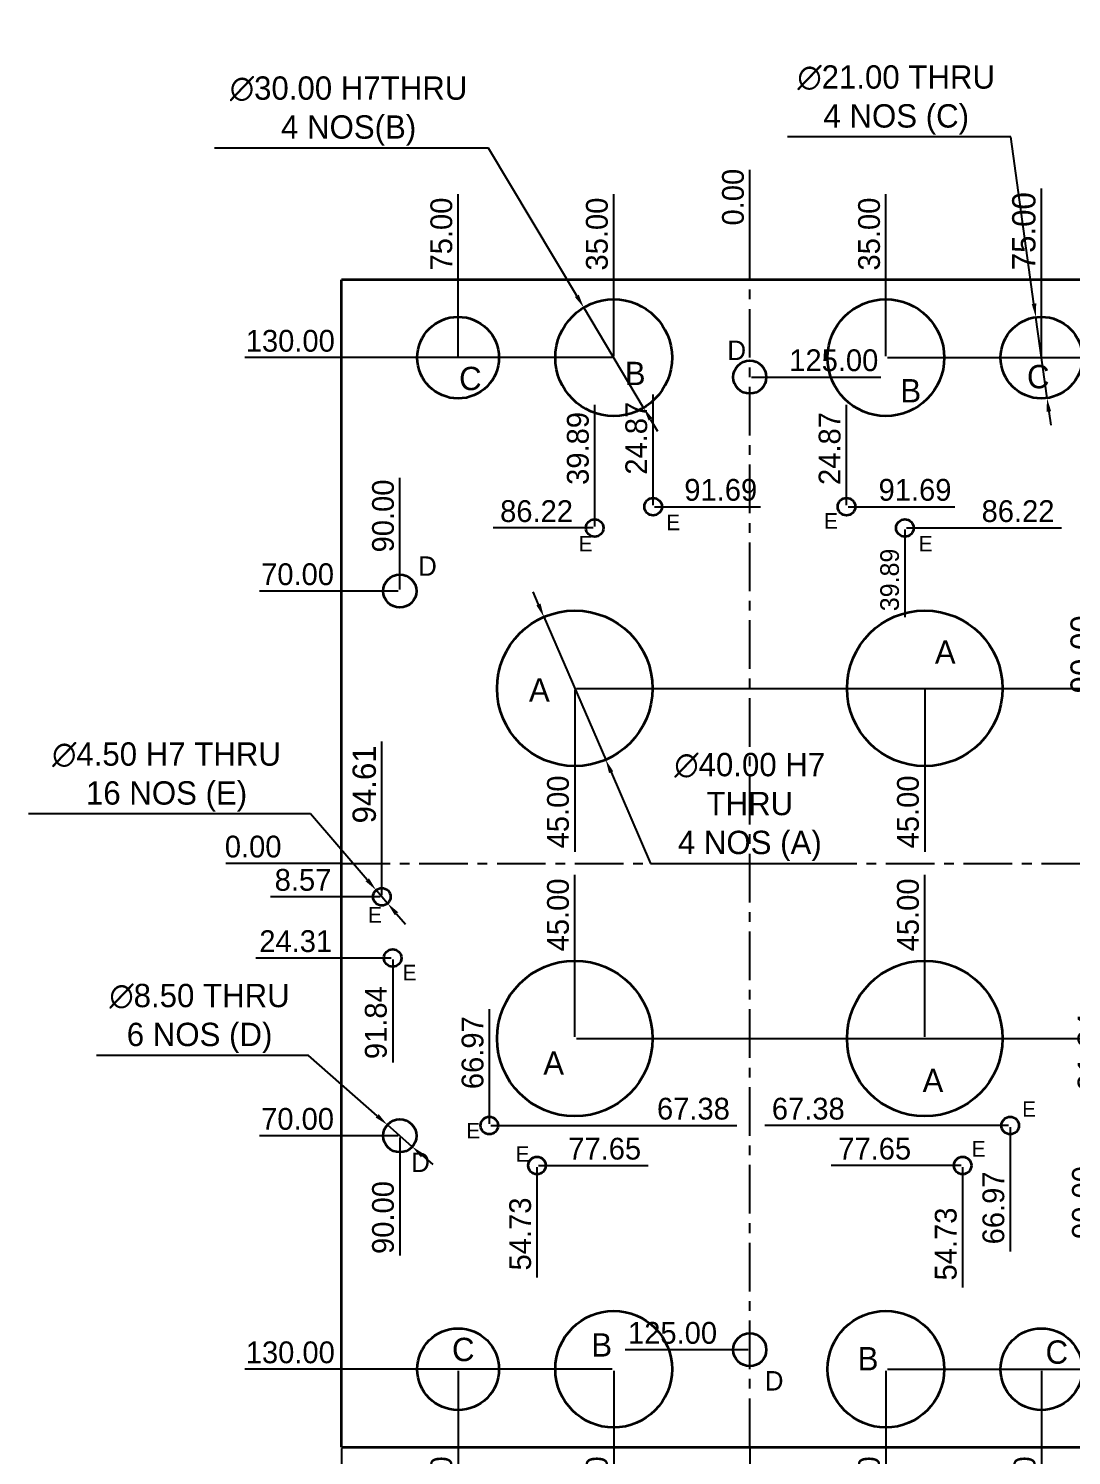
# Model space of a CAD drawing. Extents: x 0 to 1189, y 0 to 841.
# Drawn here: x 784.3 to 1052.5, y 282.5 to 649.3 of the extents above; entities that cross this region are included whole.
import ezdxf

# ---------------------------------------------------------------- set-up
doc = ezdxf.new("R2010")
doc.units = 0
doc.linetypes.add('CENTER', pattern=[2, 1.25, -0.25, 0.25, -0.25])
doc.layers.add('LEVEL0', color=7, linetype='Continuous')
doc.dimstyles.new('4', dxfattribs={"dimtxt": 6, "dimasz": 3.5, "dimexe": 1, "dimexo": 0.4, "dimgap": 1.5, "dimtad": 1, "dimtoh": 1, "dimzin": 0, "dimdsep": 46, "dimtxsty": 'Standard', "dimcen": 0, "dimclrd": 5, "dimclre": 5, "dimclrt": 240, "dimadec": 0, "dimazin": 0, "dimtfac": 1, "dimtmove": 0, "dimatfit": 0, "dimfxl": 1, "dimtolj": 1, "dimtzin": 0, "dimarcsym": 2})
doc.dimstyles.new('5.6', dxfattribs={"dimtxt": 5.6, "dimasz": 3.5, "dimexe": 1, "dimexo": 0.4, "dimgap": 1.5, "dimtad": 1, "dimtoh": 1, "dimzin": 0, "dimdsep": 46, "dimtxsty": 'Standard', "dimcen": 0, "dimclrd": 5, "dimclre": 5, "dimclrt": 240, "dimadec": 0, "dimazin": 0, "dimtfac": 1, "dimtmove": 0, "dimatfit": 0, "dimfxl": 1, "dimtolj": 1, "dimtzin": 0, "dimarcsym": 1})

# ---------------------------------------------------------------- blocks, each defined once
blk = doc.blocks.new('*D116')
at = {"color": 5, "lineweight": -2, "transparency": 16777216}
blk.add_line((1075.2, 434.67), (1101.06, 434.67), dxfattribs=at)
at = {"layer": 'Defpoints', "color": 0, "transparency": 16777216}
for p in [(969.8, 434.67), (1074.8, 434.67), (1085.56, 434.67)]:
    blk.add_point(p, dxfattribs=at)
at = {"color": 240, "transparency": 16777216, "insert": (1094.06, 438.97), "char_height": 5.6, "attachment_point": 5}
blk.add_mtext('\\A1;0.00', dxfattribs=at)
blk = doc.blocks.new('*D117')
at = {"color": 5, "lineweight": -2, "transparency": 16777216}
blk.add_line((864.4, 434.67), (835.08, 434.67), dxfattribs=at)
at = {"layer": 'Defpoints', "color": 0, "transparency": 16777216}
for p in [(850.58, 434.67), (864.8, 434.67), (969.8, 434.67)]:
    blk.add_point(p, dxfattribs=at)
at = {"color": 240, "transparency": 16777216, "insert": (842.08, 438.97), "char_height": 5.6, "attachment_point": 5}
blk.add_mtext('\\A1;0.00', dxfattribs=at)
blk = doc.blocks.new('*D118')
at = {"color": 5, "lineweight": -2, "transparency": 16777216}
blk.add_line((969.8, 585.07), (969.8, 612.93), dxfattribs=at)
at = {"layer": 'Defpoints', "color": 0, "transparency": 16777216}
for p in [(969.8, 597.43), (969.8, 584.67), (969.8, 434.67)]:
    blk.add_point(p, dxfattribs=at)
at = {"color": 240, "transparency": 16777216, "insert": (965.5, 605.93), "char_height": 5.6, "attachment_point": 5, "rotation": 90}
blk.add_mtext('\\A1;0.00', dxfattribs=at)
blk = doc.blocks.new('*D119')
at = {"color": 5, "lineweight": -2, "transparency": 16777216}
blk.add_line((969.8, 284.27), (969.8, 265.57), dxfattribs=at)
at = {"layer": 'Defpoints', "color": 0, "transparency": 16777216}
for p in [(969.8, 434.67), (969.8, 284.67), (969.8, 281.07)]:
    blk.add_point(p, dxfattribs=at)
at = {"color": 240, "transparency": 16777216, "insert": (965.5, 272.57), "char_height": 5.6, "attachment_point": 5, "rotation": 90}
blk.add_mtext('\\A1;0.00', dxfattribs=at)
blk = doc.blocks.new('*D120')
at = {"color": 5, "lineweight": -2, "transparency": 16777216}
blk.add_line((1005.2, 304.67), (1099.63, 304.67), dxfattribs=at)
at = {"layer": 'Defpoints', "color": 0, "transparency": 16777216}
for p in [(969.8, 434.67), (1004.8, 304.67), (1074.8, 304.67)]:
    blk.add_point(p, dxfattribs=at)
at = {"color": 240, "transparency": 16777216, "insert": (1087.96, 308.97), "char_height": 5.6, "attachment_point": 5}
blk.add_mtext('\\A1;130.00', dxfattribs=at)
blk = doc.blocks.new('*D121')
at = {"color": 5, "lineweight": -2, "transparency": 16777216}
blk.add_line((1004.8, 304.27), (1004.8, 262.64), dxfattribs=at)
at = {"layer": 'Defpoints', "color": 0, "transparency": 16777216}
for p in [(969.8, 434.67), (1004.8, 304.67), (1004.8, 284.67)]:
    blk.add_point(p, dxfattribs=at)
at = {"color": 240, "transparency": 16777216, "insert": (1000.5, 272.91), "char_height": 5.6, "attachment_point": 5, "rotation": 90}
blk.add_mtext('\\A1;35.00', dxfattribs=at)
blk = doc.blocks.new('*D122')
at = {"color": 5, "lineweight": -2, "transparency": 16777216}
blk.add_line((1044.8, 304.27), (1044.8, 262.64), dxfattribs=at)
at = {"layer": 'Defpoints', "color": 0, "transparency": 16777216}
for p in [(969.8, 434.67), (1044.8, 304.67), (1044.8, 284.67)]:
    blk.add_point(p, dxfattribs=at)
at = {"color": 240, "transparency": 16777216, "insert": (1040.5, 272.91), "char_height": 5.6, "attachment_point": 5, "rotation": 90}
blk.add_mtext('\\A1;75.00', dxfattribs=at)
blk = doc.blocks.new('*D123')
at = {"color": 5, "lineweight": -2, "transparency": 16777216}
blk.add_line((934.8, 304.27), (934.8, 262.64), dxfattribs=at)
at = {"layer": 'Defpoints', "color": 0, "transparency": 16777216}
for p in [(969.8, 434.67), (934.8, 304.67), (934.8, 284.67)]:
    blk.add_point(p, dxfattribs=at)
at = {"color": 240, "transparency": 16777216, "insert": (930.5, 272.91), "char_height": 5.6, "attachment_point": 5, "rotation": 90}
blk.add_mtext('\\A1;35.00', dxfattribs=at)
blk = doc.blocks.new('*D124')
at = {"color": 5, "lineweight": -2, "transparency": 16777216}
blk.add_line((894.8, 304.27), (894.8, 262.64), dxfattribs=at)
at = {"layer": 'Defpoints', "color": 0, "transparency": 16777216}
for p in [(969.8, 434.67), (894.8, 304.67), (894.8, 284.67)]:
    blk.add_point(p, dxfattribs=at)
at = {"color": 240, "transparency": 16777216, "insert": (890.5, 272.91), "char_height": 5.6, "attachment_point": 5, "rotation": 90}
blk.add_mtext('\\A1;75.00', dxfattribs=at)
blk = doc.blocks.new('*D125')
at = {"color": 5, "lineweight": -2, "transparency": 16777216}
blk.add_line((934.4, 304.67), (839.96, 304.67), dxfattribs=at)
at = {"layer": 'Defpoints', "color": 0, "transparency": 16777216}
for p in [(969.8, 434.67), (864.8, 304.67), (934.8, 304.67)]:
    blk.add_point(p, dxfattribs=at)
at = {"color": 240, "transparency": 16777216, "insert": (851.63, 308.97), "char_height": 5.6, "attachment_point": 5}
blk.add_mtext('\\A1;130.00', dxfattribs=at)
blk = doc.blocks.new('*D126')
at = {"color": 5, "lineweight": -2, "transparency": 16777216}
blk.add_line((879.4, 364.67), (843.7, 364.67), dxfattribs=at)
at = {"layer": 'Defpoints', "color": 0, "transparency": 16777216}
for p in [(969.8, 434.67), (864.8, 364.67), (879.8, 364.67)]:
    blk.add_point(p, dxfattribs=at)
at = {"color": 240, "transparency": 16777216, "insert": (853.5, 368.97), "char_height": 5.6, "attachment_point": 5}
blk.add_mtext('\\A1;70.00', dxfattribs=at)
blk = doc.blocks.new('*D127')
at = {"color": 5, "lineweight": -2, "transparency": 16777216}
blk.add_line((902.83, 367.7), (902.83, 397.23), dxfattribs=at)
at = {"layer": 'Defpoints', "color": 0, "transparency": 16777216}
for p in [(969.8, 434.67), (902.83, 373.33), (902.83, 367.3)]:
    blk.add_point(p, dxfattribs=at)
at = {"color": 240, "transparency": 16777216, "insert": (898.53, 386.03), "char_height": 5.6, "attachment_point": 5, "rotation": 90}
blk.add_mtext('\\A1;66.97', dxfattribs=at)
blk = doc.blocks.new('*D128')
at = {"color": 5, "lineweight": -2, "transparency": 16777216}
blk.add_line((924.8, 390.07), (924.8, 431.71), dxfattribs=at)
at = {"layer": 'Defpoints', "color": 0, "transparency": 16777216}
for p in [(969.8, 434.67), (924.8, 409.67), (924.8, 389.67)]:
    blk.add_point(p, dxfattribs=at)
at = {"color": 240, "transparency": 16777216, "insert": (920.5, 421.44), "char_height": 5.6, "attachment_point": 5, "rotation": 90}
blk.add_mtext('\\A1;45.00', dxfattribs=at)
blk = doc.blocks.new('*D129')
at = {"color": 5, "lineweight": -2, "transparency": 16777216}
blk.add_line((925.2, 389.67), (1096.83, 389.67), dxfattribs=at)
at = {"layer": 'Defpoints', "color": 0, "transparency": 16777216}
for p in [(969.8, 434.67), (924.8, 389.67), (1074.8, 389.67)]:
    blk.add_point(p, dxfattribs=at)
at = {"color": 240, "transparency": 16777216, "insert": (1086.56, 393.97), "char_height": 5.6, "attachment_point": 5}
blk.add_mtext('\\A1;45.00', dxfattribs=at)
blk = doc.blocks.new('*D130')
at = {"color": 5, "lineweight": -2, "transparency": 16777216}
blk.add_line((1014.8, 390.07), (1014.8, 431.71), dxfattribs=at)
at = {"layer": 'Defpoints', "color": 0, "transparency": 16777216}
for p in [(969.8, 434.67), (1014.8, 409.67), (1014.8, 389.67)]:
    blk.add_point(p, dxfattribs=at)
at = {"color": 240, "transparency": 16777216, "insert": (1010.5, 421.44), "char_height": 5.6, "attachment_point": 5, "rotation": 90}
blk.add_mtext('\\A1;45.00', dxfattribs=at)
blk = doc.blocks.new('*D131')
at = {"color": 5, "lineweight": -2, "transparency": 16777216}
blk.add_line((925.2, 479.67), (1096.83, 479.67), dxfattribs=at)
at = {"layer": 'Defpoints', "color": 0, "transparency": 16777216}
for p in [(924.8, 479.67), (1074.8, 479.67), (969.8, 434.67)]:
    blk.add_point(p, dxfattribs=at)
at = {"color": 240, "transparency": 16777216, "insert": (1086.56, 483.97), "char_height": 5.6, "attachment_point": 5}
blk.add_mtext('\\A1;45.00', dxfattribs=at)
blk = doc.blocks.new('*D132')
at = {"color": 5, "lineweight": -2, "transparency": 16777216}
blk.add_line((924.8, 479.27), (924.8, 437.64), dxfattribs=at)
at = {"layer": 'Defpoints', "color": 0, "transparency": 16777216}
for p in [(924.8, 479.67), (924.8, 459.67), (969.8, 434.67)]:
    blk.add_point(p, dxfattribs=at)
at = {"color": 240, "transparency": 16777216, "insert": (920.5, 447.91), "char_height": 5.6, "attachment_point": 5, "rotation": 90}
blk.add_mtext('\\A1;45.00', dxfattribs=at)
blk = doc.blocks.new('*D133')
at = {"color": 5, "lineweight": -2, "transparency": 16777216}
blk.add_line((1014.8, 479.27), (1014.8, 437.64), dxfattribs=at)
at = {"layer": 'Defpoints', "color": 0, "transparency": 16777216}
for p in [(1014.8, 479.67), (1014.8, 459.67), (969.8, 434.67)]:
    blk.add_point(p, dxfattribs=at)
at = {"color": 240, "transparency": 16777216, "insert": (1010.5, 447.91), "char_height": 5.6, "attachment_point": 5, "rotation": 90}
blk.add_mtext('\\A1;45.00', dxfattribs=at)
blk = doc.blocks.new('*D134')
at = {"color": 5, "lineweight": -2, "transparency": 16777216}
blk.add_line((877.56, 410.36), (842.76, 410.36), dxfattribs=at)
at = {"layer": 'Defpoints', "color": 0, "transparency": 16777216}
for p in [(969.8, 434.67), (864.8, 410.36), (877.96, 410.36)]:
    blk.add_point(p, dxfattribs=at)
at = {"color": 240, "transparency": 16777216, "insert": (853.03, 414.66), "char_height": 5.6, "attachment_point": 5}
blk.add_mtext('\\A1;24.31', dxfattribs=at)
blk = doc.blocks.new('*D136')
at = {"color": 5, "lineweight": -2, "transparency": 16777216}
blk.add_line((877.96, 409.96), (877.96, 383.47), dxfattribs=at)
at = {"layer": 'Defpoints', "color": 0, "transparency": 16777216}
for p in [(969.8, 434.67), (877.96, 410.36), (877.96, 405.51)]:
    blk.add_point(p, dxfattribs=at)
at = {"color": 240, "transparency": 16777216, "insert": (873.66, 393.74), "char_height": 5.6, "attachment_point": 5, "rotation": 90}
blk.add_mtext('\\A1;91.84', dxfattribs=at)
blk = doc.blocks.new('*D137')
at = {"color": 5, "lineweight": -2, "transparency": 16777216}
blk.add_line((874.78, 426.11), (846.5, 426.11), dxfattribs=at)
at = {"layer": 'Defpoints', "color": 0, "transparency": 16777216}
for p in [(969.8, 434.67), (864.8, 426.11), (875.18, 426.11)]:
    blk.add_point(p, dxfattribs=at)
at = {"color": 240, "transparency": 16777216, "insert": (854.9, 430.41), "char_height": 5.6, "attachment_point": 5}
blk.add_mtext('\\A1;8.57', dxfattribs=at)
blk = doc.blocks.new('*D138')
at = {"color": 5, "lineweight": -2, "transparency": 16777216}
blk.add_line((1064.81, 426.11), (1093.1, 426.11), dxfattribs=at)
at = {"layer": 'Defpoints', "color": 0, "transparency": 16777216}
for p in [(969.8, 434.67), (1064.41, 426.11), (1074.8, 426.11)]:
    blk.add_point(p, dxfattribs=at)
at = {"color": 240, "transparency": 16777216, "insert": (1084.7, 430.41), "char_height": 5.6, "attachment_point": 5}
blk.add_mtext('\\A1;8.57', dxfattribs=at)
blk = doc.blocks.new('*D139')
at = {"color": 5, "lineweight": -2, "transparency": 16777216}
blk.add_line((1062.03, 410.36), (1096.83, 410.36), dxfattribs=at)
at = {"layer": 'Defpoints', "color": 0, "transparency": 16777216}
for p in [(969.8, 434.67), (1061.63, 410.36), (1074.8, 410.36)]:
    blk.add_point(p, dxfattribs=at)
at = {"color": 240, "transparency": 16777216, "insert": (1086.56, 414.66), "char_height": 5.6, "attachment_point": 5}
blk.add_mtext('\\A1;24.31', dxfattribs=at)
blk = doc.blocks.new('*D140')
at = {"color": 5, "lineweight": -2, "transparency": 16777216}
blk.add_line((903.23, 367.3), (966.5, 367.3), dxfattribs=at)
at = {"layer": 'Defpoints', "color": 0, "transparency": 16777216}
for p in [(969.8, 434.67), (902.83, 367.3), (942.6, 367.3)]:
    blk.add_point(p, dxfattribs=at)
at = {"color": 240, "transparency": 16777216, "insert": (955.3, 371.6), "char_height": 5.6, "attachment_point": 5}
blk.add_mtext('\\A1;67.38', dxfattribs=at)
blk = doc.blocks.new('*D141')
at = {"color": 5, "lineweight": -2, "transparency": 16777216}
blk.add_line((1036.37, 367.3), (973.64, 367.3), dxfattribs=at)
at = {"layer": 'Defpoints', "color": 0, "transparency": 16777216}
for p in [(969.8, 434.67), (997.54, 367.3), (1036.77, 367.3)]:
    blk.add_point(p, dxfattribs=at)
at = {"color": 240, "transparency": 16777216, "insert": (984.84, 371.6), "char_height": 5.6, "attachment_point": 5}
blk.add_mtext('\\A1;67.38', dxfattribs=at)
blk = doc.blocks.new('*D142')
at = {"color": 5, "lineweight": -2, "transparency": 16777216}
blk.add_line((915.47, 357.02), (943.68, 357.02), dxfattribs=at)
at = {"layer": 'Defpoints', "color": 0, "transparency": 16777216}
for p in [(969.8, 434.67), (915.07, 357.02), (919.78, 357.02)]:
    blk.add_point(p, dxfattribs=at)
at = {"color": 240, "transparency": 16777216, "insert": (932.48, 361.32), "char_height": 5.6, "attachment_point": 5}
blk.add_mtext('\\A1;77.65', dxfattribs=at)
blk = doc.blocks.new('*D143')
at = {"color": 5, "lineweight": -2, "transparency": 16777216}
blk.add_line((1024.12, 357.02), (990.72, 357.02), dxfattribs=at)
at = {"layer": 'Defpoints', "color": 0, "transparency": 16777216}
for p in [(969.8, 434.67), (1014.62, 357.02), (1024.52, 357.02)]:
    blk.add_point(p, dxfattribs=at)
at = {"color": 240, "transparency": 16777216, "insert": (1001.92, 361.32), "char_height": 5.6, "attachment_point": 5}
blk.add_mtext('\\A1;77.65', dxfattribs=at)
blk = doc.blocks.new('*D144')
at = {"color": 5, "lineweight": -2, "transparency": 16777216}
blk.add_line((915.07, 356.62), (915.07, 328.23), dxfattribs=at)
at = {"layer": 'Defpoints', "color": 0, "transparency": 16777216}
for p in [(969.8, 434.67), (915.07, 357.02), (915.07, 352.13)]:
    blk.add_point(p, dxfattribs=at)
at = {"color": 240, "transparency": 16777216, "insert": (910.77, 339.43), "char_height": 5.6, "attachment_point": 5, "rotation": 90}
blk.add_mtext('\\A1;54.73', dxfattribs=at)
blk = doc.blocks.new('*D145')
at = {"color": 5, "lineweight": -2, "transparency": 16777216}
blk.add_line((1024.52, 356.62), (1024.52, 325.65), dxfattribs=at)
at = {"layer": 'Defpoints', "color": 0, "transparency": 16777216}
for p in [(969.8, 434.67), (1024.52, 357.02), (1024.52, 349.55)]:
    blk.add_point(p, dxfattribs=at)
at = {"color": 240, "transparency": 16777216, "insert": (1020.22, 336.85), "char_height": 5.6, "attachment_point": 5, "rotation": 90}
blk.add_mtext('\\A1;54.73', dxfattribs=at)
blk = doc.blocks.new('*D146')
at = {"color": 5, "lineweight": -2, "transparency": 16777216}
blk.add_line((1036.77, 366.9), (1036.77, 334.93), dxfattribs=at)
at = {"layer": 'Defpoints', "color": 0, "transparency": 16777216}
for p in [(969.8, 434.67), (1036.77, 367.3), (1036.77, 358.83)]:
    blk.add_point(p, dxfattribs=at)
at = {"color": 240, "transparency": 16777216, "insert": (1032.47, 346.13), "char_height": 5.6, "attachment_point": 5, "rotation": 90}
blk.add_mtext('\\A1;66.97', dxfattribs=at)
blk = doc.blocks.new('*D147')
at = {"color": 5, "lineweight": -2, "transparency": 16777216}
blk.add_line((1060.2, 364.67), (1095.9, 364.67), dxfattribs=at)
at = {"layer": 'Defpoints', "color": 0, "transparency": 16777216}
for p in [(969.8, 434.67), (1059.8, 364.67), (1074.8, 364.67)]:
    blk.add_point(p, dxfattribs=at)
at = {"color": 240, "transparency": 16777216, "insert": (1086.1, 368.97), "char_height": 5.6, "attachment_point": 5}
blk.add_mtext('\\A1;70.00', dxfattribs=at)
blk = doc.blocks.new('*D148')
at = {"color": 5, "lineweight": -2, "transparency": 16777216}
blk.add_line((1059.8, 364.27), (1059.8, 337.71), dxfattribs=at)
at = {"layer": 'Defpoints', "color": 0, "transparency": 16777216}
for p in [(969.8, 434.67), (1059.8, 364.67), (1059.8, 358.81)]:
    blk.add_point(p, dxfattribs=at)
at = {"color": 240, "transparency": 16777216, "insert": (1055.5, 347.51), "char_height": 5.6, "attachment_point": 5, "rotation": 90}
blk.add_mtext('\\A1;90.00', dxfattribs=at)
blk = doc.blocks.new('*D149')
at = {"color": 5, "lineweight": -2, "transparency": 16777216}
blk.add_line((879.8, 364.27), (879.8, 333.86), dxfattribs=at)
at = {"layer": 'Defpoints', "color": 0, "transparency": 16777216}
for p in [(969.8, 434.67), (879.8, 364.67), (879.8, 354.96)]:
    blk.add_point(p, dxfattribs=at)
at = {"color": 240, "transparency": 16777216, "insert": (875.5, 343.66), "char_height": 5.6, "attachment_point": 5, "rotation": 90}
blk.add_mtext('\\A1;90.00', dxfattribs=at)
blk = doc.blocks.new('*D150')
at = {"color": 5, "lineweight": -2, "transparency": 16777216}
blk.add_line((879.4, 504.67), (843.7, 504.67), dxfattribs=at)
at = {"layer": 'Defpoints', "color": 0, "transparency": 16777216}
for p in [(864.8, 504.67), (879.8, 504.67), (969.8, 434.67)]:
    blk.add_point(p, dxfattribs=at)
at = {"color": 240, "transparency": 16777216, "insert": (853.5, 508.97), "char_height": 5.6, "attachment_point": 5}
blk.add_mtext('\\A1;70.00', dxfattribs=at)
blk = doc.blocks.new('*D151')
at = {"color": 5, "lineweight": -2, "transparency": 16777216}
blk.add_line((879.8, 505.07), (879.8, 533.78), dxfattribs=at)
at = {"layer": 'Defpoints', "color": 0, "transparency": 16777216}
for p in [(879.8, 512.68), (879.8, 504.67), (969.8, 434.67)]:
    blk.add_point(p, dxfattribs=at)
at = {"color": 240, "transparency": 16777216, "insert": (875.5, 523.98), "char_height": 5.6, "attachment_point": 5, "rotation": 90}
blk.add_mtext('\\A1;90.00', dxfattribs=at)
blk = doc.blocks.new('*D152')
at = {"color": 5, "lineweight": -2, "transparency": 16777216}
blk.add_line((929.51, 520.89), (903.76, 520.89), dxfattribs=at)
at = {"layer": 'Defpoints', "color": 0, "transparency": 16777216}
for p in [(927.66, 520.89), (929.91, 520.89), (969.8, 434.67)]:
    blk.add_point(p, dxfattribs=at)
at = {"color": 240, "transparency": 16777216, "insert": (914.96, 525.19), "char_height": 5.6, "attachment_point": 5}
blk.add_mtext('\\A1;86.22', dxfattribs=at)
blk = doc.blocks.new('*D153')
at = {"color": 5, "lineweight": -2, "transparency": 16777216}
blk.add_line((945.33, 526.36), (972.59, 526.36), dxfattribs=at)
at = {"layer": 'Defpoints', "color": 0, "transparency": 16777216}
for p in [(944.93, 526.36), (950.56, 526.36), (969.8, 434.67)]:
    blk.add_point(p, dxfattribs=at)
at = {"color": 240, "transparency": 16777216, "insert": (962.33, 530.66), "char_height": 5.6, "attachment_point": 5}
blk.add_mtext('\\A1;91.69', dxfattribs=at)
blk = doc.blocks.new('*D154')
at = {"color": 5, "lineweight": -2, "transparency": 16777216}
blk.add_line((995.06, 526.36), (1022.56, 526.36), dxfattribs=at)
at = {"layer": 'Defpoints', "color": 0, "transparency": 16777216}
for p in [(994.66, 526.36), (1000.53, 526.36), (969.8, 434.67)]:
    blk.add_point(p, dxfattribs=at)
at = {"color": 240, "transparency": 16777216, "insert": (1012.29, 530.66), "char_height": 5.6, "attachment_point": 5}
blk.add_mtext('\\A1;91.69', dxfattribs=at)
blk = doc.blocks.new('*D155')
at = {"color": 5, "lineweight": -2, "transparency": 16777216}
blk.add_line((994.66, 526.76), (994.66, 552.51), dxfattribs=at)
at = {"layer": 'Defpoints', "color": 0, "transparency": 16777216}
for p in [(994.66, 528.61), (994.66, 526.36), (969.8, 434.67)]:
    blk.add_point(p, dxfattribs=at)
at = {"color": 240, "transparency": 16777216, "insert": (990.36, 541.31), "char_height": 5.6, "attachment_point": 5, "rotation": 90}
blk.add_mtext('\\A1;24.87', dxfattribs=at)
blk = doc.blocks.new('*D156')
at = {"color": 5, "lineweight": -2, "transparency": 16777216}
blk.add_line((1010.08, 520.89), (1049.98, 520.89), dxfattribs=at)
at = {"layer": 'Defpoints', "color": 0, "transparency": 16777216}
for p in [(1009.68, 520.89), (1026.08, 520.89), (969.8, 434.67)]:
    blk.add_point(p, dxfattribs=at)
at = {"color": 240, "transparency": 16777216, "insert": (1038.78, 525.19), "char_height": 5.6, "attachment_point": 5}
blk.add_mtext('\\A1;86.22', dxfattribs=at)
blk = doc.blocks.new('*D157')
at = {"color": 5, "lineweight": -2, "transparency": 16777216}
blk.add_line((1009.68, 520.49), (1009.68, 497.94), dxfattribs=at)
at = {"layer": 'Defpoints', "color": 0, "transparency": 16777216}
for p in [(1009.68, 520.89), (1009.68, 518.64), (969.8, 434.67)]:
    blk.add_point(p, dxfattribs=at)
at = {"color": 240, "transparency": 16777216, "insert": (1005.78, 507.54), "char_height": 5.6, "attachment_point": 5, "rotation": 90}
blk.add_mtext('\\A1;{\\H0.85714x;39.89}', dxfattribs=at)
blk = doc.blocks.new('*D158')
at = {"color": 5, "lineweight": -2, "transparency": 16777216}
blk.add_line((934.4, 564.67), (839.96, 564.67), dxfattribs=at)
at = {"layer": 'Defpoints', "color": 0, "transparency": 16777216}
for p in [(864.8, 564.67), (934.8, 564.67), (969.8, 434.67)]:
    blk.add_point(p, dxfattribs=at)
at = {"color": 240, "transparency": 16777216, "insert": (851.63, 568.97), "char_height": 5.6, "attachment_point": 5}
blk.add_mtext('\\A1;130.00', dxfattribs=at)
blk = doc.blocks.new('*D159')
at = {"color": 5, "lineweight": -2, "transparency": 16777216}
blk.add_line((894.8, 565.07), (894.8, 606.71), dxfattribs=at)
at = {"layer": 'Defpoints', "color": 0, "transparency": 16777216}
for p in [(894.8, 584.67), (894.8, 564.67), (969.8, 434.67)]:
    blk.add_point(p, dxfattribs=at)
at = {"color": 240, "transparency": 16777216, "insert": (890.5, 596.44), "char_height": 5.6, "attachment_point": 5, "rotation": 90}
blk.add_mtext('\\A1;75.00', dxfattribs=at)
blk = doc.blocks.new('*D160')
at = {"color": 5, "lineweight": -2, "transparency": 16777216}
blk.add_line((934.8, 565.07), (934.8, 606.71), dxfattribs=at)
at = {"layer": 'Defpoints', "color": 0, "transparency": 16777216}
for p in [(934.8, 584.67), (934.8, 564.67), (969.8, 434.67)]:
    blk.add_point(p, dxfattribs=at)
at = {"color": 240, "transparency": 16777216, "insert": (930.5, 596.44), "char_height": 5.6, "attachment_point": 5, "rotation": 90}
blk.add_mtext('\\A1;35.00', dxfattribs=at)
blk = doc.blocks.new('*D161')
at = {"color": 5, "lineweight": -2, "transparency": 16777216}
blk.add_line((970.2, 559.67), (1003.53, 559.67), dxfattribs=at)
at = {"layer": 'Defpoints', "color": 0, "transparency": 16777216}
for p in [(969.8, 559.67), (977.76, 559.67), (969.8, 434.67)]:
    blk.add_point(p, dxfattribs=at)
at = {"color": 240, "transparency": 16777216, "insert": (991.4, 563.97), "char_height": 5.6, "attachment_point": 5}
blk.add_mtext('\\A1;125.00', dxfattribs=at)
blk = doc.blocks.new('*D162')
at = {"color": 5, "lineweight": -2, "transparency": 16777216}
blk.add_line((1004.8, 565.07), (1004.8, 606.71), dxfattribs=at)
at = {"layer": 'Defpoints', "color": 0, "transparency": 16777216}
for p in [(1004.8, 584.67), (1004.8, 564.67), (969.8, 434.67)]:
    blk.add_point(p, dxfattribs=at)
at = {"color": 240, "transparency": 16777216, "insert": (1000.5, 596.44), "char_height": 5.6, "attachment_point": 5, "rotation": 90}
blk.add_mtext('\\A1;35.00', dxfattribs=at)
blk = doc.blocks.new('*D163')
at = {"color": 5, "lineweight": -2, "transparency": 16777216}
blk.add_line((1005.2, 564.67), (1099.63, 564.67), dxfattribs=at)
at = {"layer": 'Defpoints', "color": 0, "transparency": 16777216}
for p in [(1004.8, 564.67), (1074.8, 564.67), (969.8, 434.67)]:
    blk.add_point(p, dxfattribs=at)
at = {"color": 240, "transparency": 16777216, "insert": (1087.96, 568.97), "char_height": 5.6, "attachment_point": 5}
blk.add_mtext('\\A1;130.00', dxfattribs=at)
blk = doc.blocks.new('*D164')
at = {"color": 5, "lineweight": -2, "transparency": 16777216}
blk.add_line((969.4, 309.67), (937.79, 309.67), dxfattribs=at)
at = {"layer": 'Defpoints', "color": 0, "transparency": 16777216}
for p in [(969.8, 434.67), (963.56, 309.67), (969.8, 309.67)]:
    blk.add_point(p, dxfattribs=at)
at = {"color": 240, "transparency": 16777216, "insert": (949.93, 313.97), "char_height": 5.6, "attachment_point": 5}
blk.add_mtext('\\A1;125.00', dxfattribs=at)
blk = doc.blocks.new('*D165')
at = {"color": 5, "lineweight": -2, "transparency": 16777216}
blk.add_line((929.91, 521.29), (929.91, 552.54), dxfattribs=at)
at = {"layer": 'Defpoints', "color": 0, "transparency": 16777216}
for p in [(929.91, 528.64), (929.91, 520.89), (969.8, 434.67)]:
    blk.add_point(p, dxfattribs=at)
at = {"color": 240, "transparency": 16777216, "insert": (925.61, 541.34), "char_height": 5.6, "attachment_point": 5, "rotation": 90}
blk.add_mtext('\\A1;39.89', dxfattribs=at)
blk = doc.blocks.new('*D166')
at = {"color": 5, "lineweight": -2, "transparency": 16777216}
blk.add_line((944.93, 526.76), (944.93, 555.16), dxfattribs=at)
at = {"layer": 'Defpoints', "color": 0, "transparency": 16777216}
for p in [(944.93, 531.26), (944.93, 526.36), (969.8, 434.67)]:
    blk.add_point(p, dxfattribs=at)
at = {"color": 240, "transparency": 16777216, "insert": (940.63, 543.96), "char_height": 5.6, "attachment_point": 5, "rotation": 90}
blk.add_mtext('\\A1;24.87', dxfattribs=at)
blk = doc.blocks.new('*D167')
at = {"color": 5, "lineweight": -2, "transparency": 16777216}
blk.add_line((1044.8, 565.07), (1044.8, 608.17), dxfattribs=at)
at = {"layer": 'Defpoints', "color": 0, "transparency": 16777216}
for p in [(1044.8, 584.67), (1044.8, 564.67), (969.8, 434.67)]:
    blk.add_point(p, dxfattribs=at)
at = {"color": 240, "transparency": 16777216, "insert": (1040.3, 597.17), "char_height": 6, "attachment_point": 5, "rotation": 90}
blk.add_mtext('\\A1;75.00', dxfattribs=at)
blk = doc.blocks.new('*D168')
at = {"color": 5, "lineweight": -2, "transparency": 16777216}
blk.add_line((1059.8, 504.27), (1059.8, 477.92), dxfattribs=at)
at = {"layer": 'Defpoints', "color": 0, "transparency": 16777216}
for p in [(1059.8, 504.67), (1059.8, 500.42), (969.8, 434.67)]:
    blk.add_point(p, dxfattribs=at)
at = {"color": 240, "transparency": 16777216, "insert": (1055.3, 488.42), "char_height": 6, "attachment_point": 5, "rotation": 90}
blk.add_mtext('\\A1;90.00', dxfattribs=at)
blk = doc.blocks.new('*D169')
at = {"color": 5, "lineweight": -2, "transparency": 16777216}
blk.add_line((1060.2, 504.67), (1097.3, 504.67), dxfattribs=at)
at = {"layer": 'Defpoints', "color": 0, "transparency": 16777216}
for p in [(1059.8, 504.67), (1074.8, 504.67), (969.8, 434.67)]:
    blk.add_point(p, dxfattribs=at)
at = {"color": 240, "transparency": 16777216, "insert": (1086.8, 509.17), "char_height": 6, "attachment_point": 5}
blk.add_mtext('\\A1;70.00', dxfattribs=at)
blk = doc.blocks.new('*D173')
at = {"color": 5, "lineweight": -2, "transparency": 16777216}
for p, q in [((864.8, 284.27), (864.8, 234.14)), ((1074.8, 284.27), (1074.8, 234.14)), ((1071.3, 235.14), (868.3, 235.14))]:
    blk.add_line(p, q, dxfattribs=at)
at = {"color": 5, "transparency": 16777216}
for points in [[(868.3, 235.72), (868.3, 234.56), (864.8, 235.14)], [(1071.3, 235.72), (1071.3, 234.56), (1074.8, 235.14)]]:
    blk.add_solid(points, dxfattribs=at)
at = {"layer": 'Defpoints', "color": 0, "transparency": 16777216}
for p in [(864.8, 284.67), (1074.8, 284.67), (864.8, 235.14)]:
    blk.add_point(p, dxfattribs=at)
at = {"color": 240, "transparency": 16777216, "insert": (969.8, 239.64), "char_height": 6, "attachment_point": 5}
blk.add_mtext('\\A1;210.00', dxfattribs=at)
blk = doc.blocks.new('*D174')
at = {"color": 5, "lineweight": -2, "transparency": 16777216}
blk.add_line((875.18, 426.51), (875.18, 465.99), dxfattribs=at)
at = {"layer": 'Defpoints', "color": 0, "transparency": 16777216}
for p in [(875.18, 442.49), (969.8, 434.67), (875.18, 426.11)]:
    blk.add_point(p, dxfattribs=at)
at = {"color": 240, "transparency": 16777216, "insert": (870.68, 454.99), "char_height": 6, "attachment_point": 5, "rotation": 90}
blk.add_mtext('\\A1;94.61', dxfattribs=at)
blk = doc.blocks.new('*D175')
at = {"color": 5, "lineweight": -2, "transparency": 16777216}
blk.add_line((1061.63, 409.96), (1061.63, 375.27), dxfattribs=at)
at = {"layer": 'Defpoints', "color": 0, "transparency": 16777216}
for p in [(969.8, 434.67), (1061.63, 410.36), (1061.63, 398.77)]:
    blk.add_point(p, dxfattribs=at)
at = {"color": 240, "transparency": 16777216, "insert": (1057.13, 386.27), "char_height": 6, "attachment_point": 5, "rotation": 90}
blk.add_mtext('\\A1;91.84', dxfattribs=at)
blk = doc.blocks.new('*D176')
at = {"color": 5, "lineweight": -2, "transparency": 16777216}
blk.add_line((1064.41, 426.51), (1064.41, 461.41), dxfattribs=at)
at = {"layer": 'Defpoints', "color": 0, "transparency": 16777216}
for p in [(1064.41, 437.91), (969.8, 434.67), (1064.41, 426.11)]:
    blk.add_point(p, dxfattribs=at)
at = {"color": 240, "transparency": 16777216, "insert": (1059.91, 450.41), "char_height": 6, "attachment_point": 5, "rotation": 90}
blk.add_mtext('\\A1;94.61', dxfattribs=at)
blk = doc.blocks.new('*D180')
at = {"color": 5, "lineweight": -2, "transparency": 16777216}
for p, q in [((915.45, 501.24), (914.06, 504.45)), ((916.84, 498.02), (932.75, 461.32)), ((934.14, 458.11), (944.3, 434.67)), ((944.3, 434.67), (993.8, 434.67))]:
    blk.add_line(p, q, dxfattribs=at)
at = {"color": 5, "transparency": 16777216}
for points in [[(915.99, 501.47), (914.92, 501), (916.84, 498.02)], [(934.68, 458.34), (933.6, 457.88), (932.75, 461.32)]]:
    blk.add_solid(points, dxfattribs=at)
at = {"layer": 'Defpoints', "color": 0, "transparency": 16777216}
for p in [(916.84, 498.02), (932.75, 461.32)]:
    blk.add_point(p, dxfattribs=at)
at = {"color": 240, "transparency": 16777216, "insert": (969.8, 449.17), "char_height": 6, "attachment_point": 5}
blk.add_mtext('\\A1;∅40.00 H7\\PTHRU\\P4 NOS (A)', dxfattribs=at)
blk = doc.blocks.new('*D184')
at = {"color": 5, "lineweight": -2, "transparency": 16777216}
for p, q in [((902.63, 618.56), (832.13, 618.56)), ((925.31, 580.56), (902.63, 618.56)), ((942.49, 551.79), (927.11, 577.55)), ((944.28, 548.79), (946.07, 545.78))]:
    blk.add_line(p, q, dxfattribs=at)
at = {"color": 5, "transparency": 16777216}
for points in [[(925.81, 580.86), (924.81, 580.26), (927.11, 577.55)], [(944.78, 549.09), (943.78, 548.49), (942.49, 551.79)]]:
    blk.add_solid(points, dxfattribs=at)
at = {"layer": 'Defpoints', "color": 0, "transparency": 16777216}
for p in [(927.11, 577.55), (942.49, 551.79)]:
    blk.add_point(p, dxfattribs=at)
at = {"color": 240, "transparency": 16777216, "insert": (866.63, 628.06), "char_height": 6, "attachment_point": 5}
blk.add_mtext('\\A1;∅30.00 H7THRU\\P4 NOS(B)', dxfattribs=at)
blk = doc.blocks.new('*D186')
at = {"color": 5, "lineweight": -2, "transparency": 16777216}
for p, q in [((1036.96, 621.41), (979.46, 621.41)), ((1042.88, 578.54), (1036.96, 621.41)), ((1046.23, 554.27), (1043.36, 575.08)), ((1046.71, 550.81), (1047.19, 547.34))]:
    blk.add_line(p, q, dxfattribs=at)
at = {"color": 5, "transparency": 16777216}
for points in [[(1043.46, 578.62), (1042.3, 578.46), (1043.36, 575.08)], [(1047.29, 550.89), (1046.13, 550.73), (1046.23, 554.27)]]:
    blk.add_solid(points, dxfattribs=at)
at = {"layer": 'Defpoints', "color": 0, "transparency": 16777216}
for p in [(1043.36, 575.08), (1046.23, 554.27)]:
    blk.add_point(p, dxfattribs=at)
at = {"color": 240, "transparency": 16777216, "insert": (1007.46, 630.91), "char_height": 6, "attachment_point": 5}
blk.add_mtext('\\A1;∅21.00 THRU\\P4 NOS (C)', dxfattribs=at)
blk = doc.blocks.new('*D193')
at = {"color": 5, "lineweight": -2, "transparency": 16777216}
for p, q in [((856.3, 385.32), (801.8, 385.32)), ((873.97, 369.79), (856.3, 385.32)), ((882.99, 361.87), (876.6, 367.48)), ((885.62, 359.56), (888.25, 357.25))]:
    blk.add_line(p, q, dxfattribs=at)
at = {"color": 5, "transparency": 16777216}
for points in [[(874.36, 370.23), (873.59, 369.35), (876.6, 367.48)], [(886, 360), (885.23, 359.12), (882.99, 361.87)]]:
    blk.add_solid(points, dxfattribs=at)
at = {"layer": 'Defpoints', "color": 0, "transparency": 16777216}
for p in [(876.6, 367.48), (882.99, 361.87)]:
    blk.add_point(p, dxfattribs=at)
at = {"color": 240, "transparency": 16777216, "insert": (828.3, 394.82), "char_height": 6, "attachment_point": 5}
blk.add_mtext('\\A1;∅8.50 THRU\\P6 NOS (D)', dxfattribs=at)
blk = doc.blocks.new('*D194')
at = {"color": 5, "lineweight": -2, "transparency": 16777216}
for p, q in [((856.81, 447.39), (784.31, 447.39)), ((871.43, 430.46), (856.81, 447.39)), ((876.65, 424.4), (873.71, 427.81)), ((878.94, 421.75), (881.23, 419.1))]:
    blk.add_line(p, q, dxfattribs=at)
at = {"color": 5, "transparency": 16777216}
for points in [[(871.87, 430.84), (870.98, 430.08), (873.71, 427.81)], [(879.38, 422.14), (878.5, 421.37), (876.65, 424.4)]]:
    blk.add_solid(points, dxfattribs=at)
at = {"layer": 'Defpoints', "color": 0, "transparency": 16777216}
for p in [(873.71, 427.81), (876.65, 424.4)]:
    blk.add_point(p, dxfattribs=at)
at = {"color": 240, "transparency": 16777216, "insert": (819.81, 456.89), "char_height": 6, "attachment_point": 5}
blk.add_mtext('\\A1;∅4.50 H7 THRU\\P16 NOS (E)', dxfattribs=at)

msp = doc.modelspace()

# ---------------------------------------------------------------- linework, layer by layer
at = {"color": 7, "lineweight": 35}
for p, q in [((864.796, 284.674), (864.796, 584.674)), ((1074.796, 584.674), (864.796, 584.674)), ((864.796, 284.674), (1074.796, 284.674))]:
    msp.add_line(p, q, dxfattribs=at)
for centre, radius in [((934.796, 564.674), 15), ((1004.796, 564.674), 15), ((894.796, 564.674), 10.5), ((1044.796, 564.674), 10.5), ((969.796, 559.674), 4.25), ((944.931, 526.362), 2.25), ((994.662, 526.362), 2.25), ((929.909, 520.894), 2.25), ((1009.684, 520.894), 2.25), ((879.796, 504.674), 4.25), ((924.796, 479.674), 20), ((1014.796, 479.674), 20), ((875.183, 426.107), 2.25), ((877.959, 410.364), 2.25), ((924.796, 389.674), 20), ((1014.796, 389.674), 20), ((879.796, 364.674), 4.25), ((902.825, 367.295), 2.25), ((1036.768, 367.295), 2.25), ((915.071, 357.02), 2.25), ((1024.522, 357.02), 2.25), ((934.796, 304.674), 15), ((1004.796, 304.674), 15), ((894.796, 304.674), 10.5), ((969.796, 309.674), 4.25), ((1044.796, 304.674), 10.5)]:
    msp.add_circle(centre, radius, dxfattribs=at)
at = {"layer": 'LEVEL0', "color": 30, "linetype": 'CENTER', "ltscale": 10, "true_color": 0xf26722}
for p, q in [((969.796, 284.674), (969.796, 584.674)), ((864.796, 434.674), (1074.796, 434.674))]:
    msp.add_line(p, q, dxfattribs=at)

# ---------------------------------------------------------------- texts
at = {"attachment_point": 1}
for s, width, insert, char_height in [('{\\C32;\\c2648525;D}', 5, (964.019, 569.056), 5), ('{\\C30;\\c2254834;C}', 6, (895.038, 562.32), 6), ('{\\C30;\\c2254834;B}', 6, (937.633, 563.612), 6), ('{\\C30;\\c2254834;C}', 6, (1041.085, 562.797), 6), ('{\\C30;\\c2254834;B}', 6, (1008.514, 559.176), 6), ('{\\C32;\\c2648525;E}', 4, (988.907, 524.712), 4), ('{\\C32;\\c2648525;E}', 4, (948.316, 524.322), 4), ('{\\C32;\\c2648525;E}', 4, (925.809, 518.861), 4), ('{\\C32;\\c2648525;E}', 4, (1013.236, 518.861), 4), ('{\\C32;\\c2648525;D}', 5, (884.487, 513.598), 5), ('{\\C30;\\c2254834;A}', 2.54521, (1017.383, 491.984), 6), ('{\\C30;\\c2254834;A}', 2.54521, (913.007, 482.261), 6), ('{\\C32;\\c2648525;E}', 4, (871.642, 423.473), 4), ('{\\C32;\\c2648525;E}', 4, (880.512, 408.611), 4), ('{\\C30;\\c2254834;A}', 2.54521, (916.688, 386.351), 6), ('{\\C30;\\c2254834;A}', 2.54521, (1014.228, 381.884), 6), ('{\\C32;\\c2648525;E}', 4, (1039.84, 373.549), 4), ('{\\C32;\\c2648525;E}', 4, (896.873, 367.974), 4), ('{\\C32;\\c2648525;E}', 4, (1026.841, 363.33), 4), ('{\\C32;\\c2648525;D}', 5, (882.715, 360.368), 5), ('{\\C32;\\c2648525;E}', 4, (909.562, 362.001), 4), ('{\\C30;\\c2254834;C}', 6, (893.22, 312.746), 6), ('{\\C30;\\c2254834;B}', 6, (929.039, 313.917), 6), ('{\\C30;\\c2254834;C}', 6, (1045.866, 312.077), 6), ('{\\C30;\\c2254834;B}', 6, (997.541, 310.39), 6), ('{\\C32;\\c2648525;D}', 5, (973.637, 304.193), 5)]:
    msp.add_mtext_dynamic_manual_height_columns(s, width=width, gutter_width=1, heights=[0], dxfattribs=dict(at, insert=insert, char_height=char_height))

# ---------------------------------------------------------------- dimensions: what is measured, and where the dimension line sits
for p1, p2, text, picture, middle in [((1046.233, 554.273), (1043.36, 575.075), '<> THRU\\P4 NOS (C)', '*D186', (1007.46, 621.406)), ((942.485, 551.794), (927.108, 577.553), '<> H7THRU\\P4 NOS(B)', '*D184', (866.627, 618.563)), ((916.844, 498.025), (932.749, 461.323), '<> H7\\PTHRU\\P4 NOS (A)', '*D180', (969.796, 434.674)), ((876.654, 424.404), (873.713, 427.81), '<> H7 THRU\\P16 NOS (E)', '*D194', (819.812, 447.393)), ((882.989, 361.869), (876.604, 367.479), '<> THRU\\P6 NOS (D)', '*D193', (828.297, 385.319))]:
    dim = msp.add_diameter_dim_2p(p1=p1, p2=p2, text=text, dimstyle='4')
    dim.commit()
    dim.dimension.update_dxf_attribs({"geometry": picture, "text_midpoint": middle, "dimtype": 163})
for feature_location, offset, dtype, origin, dimstyle, picture, middle in [((969.796386719, 584.673775228), (0, 12.751276848), 1, (969.796386719, 434.673775228), '5.6', '*D118', (965.496386719, 605.925052076)), ((894.796, 564.674), (0, 20), 1, (969.796, 434.674), '5.6', '*D159', (890.496, 596.44)), ((934.796, 564.674), (0, 20), 1, (969.796, 434.674), '5.6', '*D160', (930.496, 596.44)), ((1044.796, 564.674), (0, 20), 1, (969.796, 434.674), '4', '*D167', (1040.296, 597.174)), ((1004.796, 564.674), (0, 20), 1, (969.796, 434.674), '5.6', '*D162', (1000.496, 596.44)), ((934.796, 564.674), (-70, 0), 0, (969.796, 434.674), '5.6', '*D158', (851.63, 568.974)), ((1004.796, 564.674), (70, 0), 0, (969.796, 434.674), '5.6', '*D163', (1087.963, 568.974)), ((969.796, 559.674), (7.968, 0), 0, (969.796, 434.674), '5.6', '*D161', (991.398, 563.974)), ((944.9305, 526.3618), (0, 4.8986), 1, (969.7964, 434.6738), '5.6', '*D166', (940.6305, 543.9604)), ((929.909, 520.894), (0, 7.745), 1, (969.796, 434.674), '5.6', '*D165', (925.609, 541.339)), ((994.662, 526.362), (0, 2.25), 1, (969.796, 434.674), '5.6', '*D155', (990.362, 541.312)), ((879.796, 504.674), (0, 8.007), 1, (969.796, 434.674), '5.6', '*D151', (875.496, 523.981)), ((944.931, 526.362), (5.63, 0), 0, (969.796, 434.674), '5.6', '*D153', (962.327, 530.662)), ((994.662, 526.362), (5.863, 0), 0, (969.796, 434.674), '5.6', '*D154', (1012.292, 530.662)), ((929.909, 520.894), (-2.25, 0), 0, (969.796, 434.674), '5.6', '*D152', (914.959, 525.194)), ((1009.684, 520.894), (16.4, 0), 0, (969.796, 434.674), '5.6', '*D156', (1038.784, 525.194)), ((879.796, 504.674), (-15, 0), 0, (969.796, 434.674), '5.6', '*D150', (853.496, 508.974)), ((1059.796, 504.674), (15, 0), 0, (969.796, 434.674), '4', '*D169', (1086.796, 509.174)), ((1059.796, 504.674), (0, -4.25), 1, (969.796, 434.674), '4', '*D168', (1055.296, 488.424)), ((924.796, 479.674), (150, 0), 0, (969.796, 434.674), '5.6', '*D131', (1086.563, 483.974)), ((924.796, 479.674), (0, -20), 1, (969.796, 434.674), '5.6', '*D132', (920.496, 447.907)), ((1014.796, 479.674), (0, -20), 1, (969.796, 434.674), '5.6', '*D133', (1010.496, 447.907)), ((875.183, 426.107), (0, 16.382), 1, (969.796, 434.674), '4', '*D174', (870.683, 454.989)), ((1064.409, 426.107), (0, 11.798), 1, (969.796, 434.674), '4', '*D176', (1059.909, 450.405)), ((864.796386719, 434.673775228), (-14.211740161, 0), 0, (969.796386719, 434.673775228), '5.6', '*D117', (842.084646558, 438.973775228)), ((1074.796386719, 434.673775228), (10.768027645, 0), 0, (969.796386719, 434.673775228), '5.6', '*D116', (1094.064414364, 438.973775228)), ((934.796, 304.674), (-70, 0), 0, (969.796, 434.674), '5.6', '*D125', (851.63, 308.974)), ((877.959, 410.364), (-13.163, 0), 0, (969.796, 434.674), '5.6', '*D134', (853.03, 414.664)), ((879.796, 364.674), (-15, 0), 0, (969.796, 434.674), '5.6', '*D126', (853.496, 368.974)), ((875.183, 426.107), (-10.387, 0), 0, (969.796, 434.674), '5.6', '*D137', (854.896, 430.407)), ((877.959, 410.364), (0, -4.859), 1, (969.796, 434.674), '5.6', '*D136', (873.659, 393.739)), ((879.796, 364.674), (0, -9.715), 1, (969.796, 434.674), '5.6', '*D149', (875.496, 343.659)), ((894.796, 304.674), (0, -20), 1, (969.796, 434.674), '5.6', '*D124', (890.496, 272.907)), ((902.825, 367.295), (0, 6.032), 1, (969.796, 434.674), '5.6', '*D127', (898.525, 386.027)), ((902.825, 367.295), (39.78, 0), 0, (969.796, 434.674), '5.6', '*D140', (955.305, 371.595)), ((915.071, 357.0198), (0, -4.8853), 1, (969.7964, 434.6738), '5.6', '*D144', (910.771, 339.4345)), ((915.071, 357.02), (4.704, 0), 0, (969.796, 434.674), '5.6', '*D142', (932.475, 361.32)), ((924.796, 389.674), (0, 20), 1, (969.796, 434.674), '5.6', '*D128', (920.496, 421.44)), ((924.796, 389.674), (150, 0), 0, (969.796, 434.674), '5.6', '*D129', (1086.563, 393.974)), ((934.796, 304.674), (0, -20), 1, (969.796, 434.674), '5.6', '*D123', (930.496, 272.907)), ((969.796, 309.674), (-6.237, 0), 0, (969.796, 434.674), '5.6', '*D164', (949.926, 313.974)), ((969.796386719, 284.673775228), (0, -3.605836955), 1, (969.796386719, 434.673775228), '5.6', '*D119', (965.496386719, 272.567938273)), ((1004.796, 304.674), (70, 0), 0, (969.796, 434.674), '5.6', '*D120', (1087.963, 308.974)), ((1004.796, 304.674), (0, -20), 1, (969.796, 434.674), '5.6', '*D121', (1000.496, 272.907)), ((1044.796, 304.674), (0, -20), 1, (969.796, 434.674), '5.6', '*D122', (1040.496, 272.907)), ((1014.796, 389.674), (0, 20), 1, (969.796, 434.674), '5.6', '*D130', (1010.496, 421.44)), ((1064.409, 426.107), (10.387, 0), 0, (969.796, 434.674), '5.6', '*D138', (1084.696, 430.407)), ((1061.633, 410.364), (13.163, 0), 0, (969.796, 434.674), '5.6', '*D139', (1086.563, 414.664)), ((1036.768, 367.295), (-39.223, 0), 0, (969.796, 434.674), '5.6', '*D141', (984.844, 371.595)), ((1024.522, 357.02), (-9.901, 0), 0, (969.796, 434.674), '5.6', '*D143', (1001.92, 361.32)), ((1024.522, 357.02), (0, -7.475), 1, (969.796, 434.674), '5.6', '*D145', (1020.222, 336.845)), ((1036.768, 367.295), (0, -8.462), 1, (969.796, 434.674), '5.6', '*D146', (1032.468, 346.133)), ((1059.796, 364.674), (15, 0), 0, (969.796, 434.674), '5.6', '*D147', (1086.096, 368.974)), ((1059.796, 364.674), (0, -5.867), 1, (969.796, 434.674), '5.6', '*D148', (1055.496, 347.506)), ((1061.633, 410.364), (0, -11.598), 1, (969.796, 434.674), '4', '*D175', (1057.133, 386.266))]:
    dim = msp.add_ordinate_dim(feature_location=feature_location, offset=offset, dtype=dtype, origin=origin, dimstyle=dimstyle)
    dim.commit()
    dim.dimension.update_dxf_attribs({"geometry": picture, "text_midpoint": middle})
dim = msp.add_ordinate_dim(feature_location=(1009.684, 520.894), offset=(0, -2.25), dtype=1, origin=(969.796, 434.674), text='{\\H0.85714x;<>}', dimstyle='5.6')
dim.commit()
dim.dimension.update_dxf_attribs({"geometry": '*D157', "text_midpoint": (1005.784, 507.544)})
dim = msp.add_linear_dim(base=(864.796, 235.141), p1=(1074.796, 284.674), p2=(864.796, 284.674), dimstyle='4')
dim.commit()
dim.dimension.update_dxf_attribs({"geometry": '*D173', "text_midpoint": (969.796, 239.641)})

doc.saveas('drawing.dxf')
